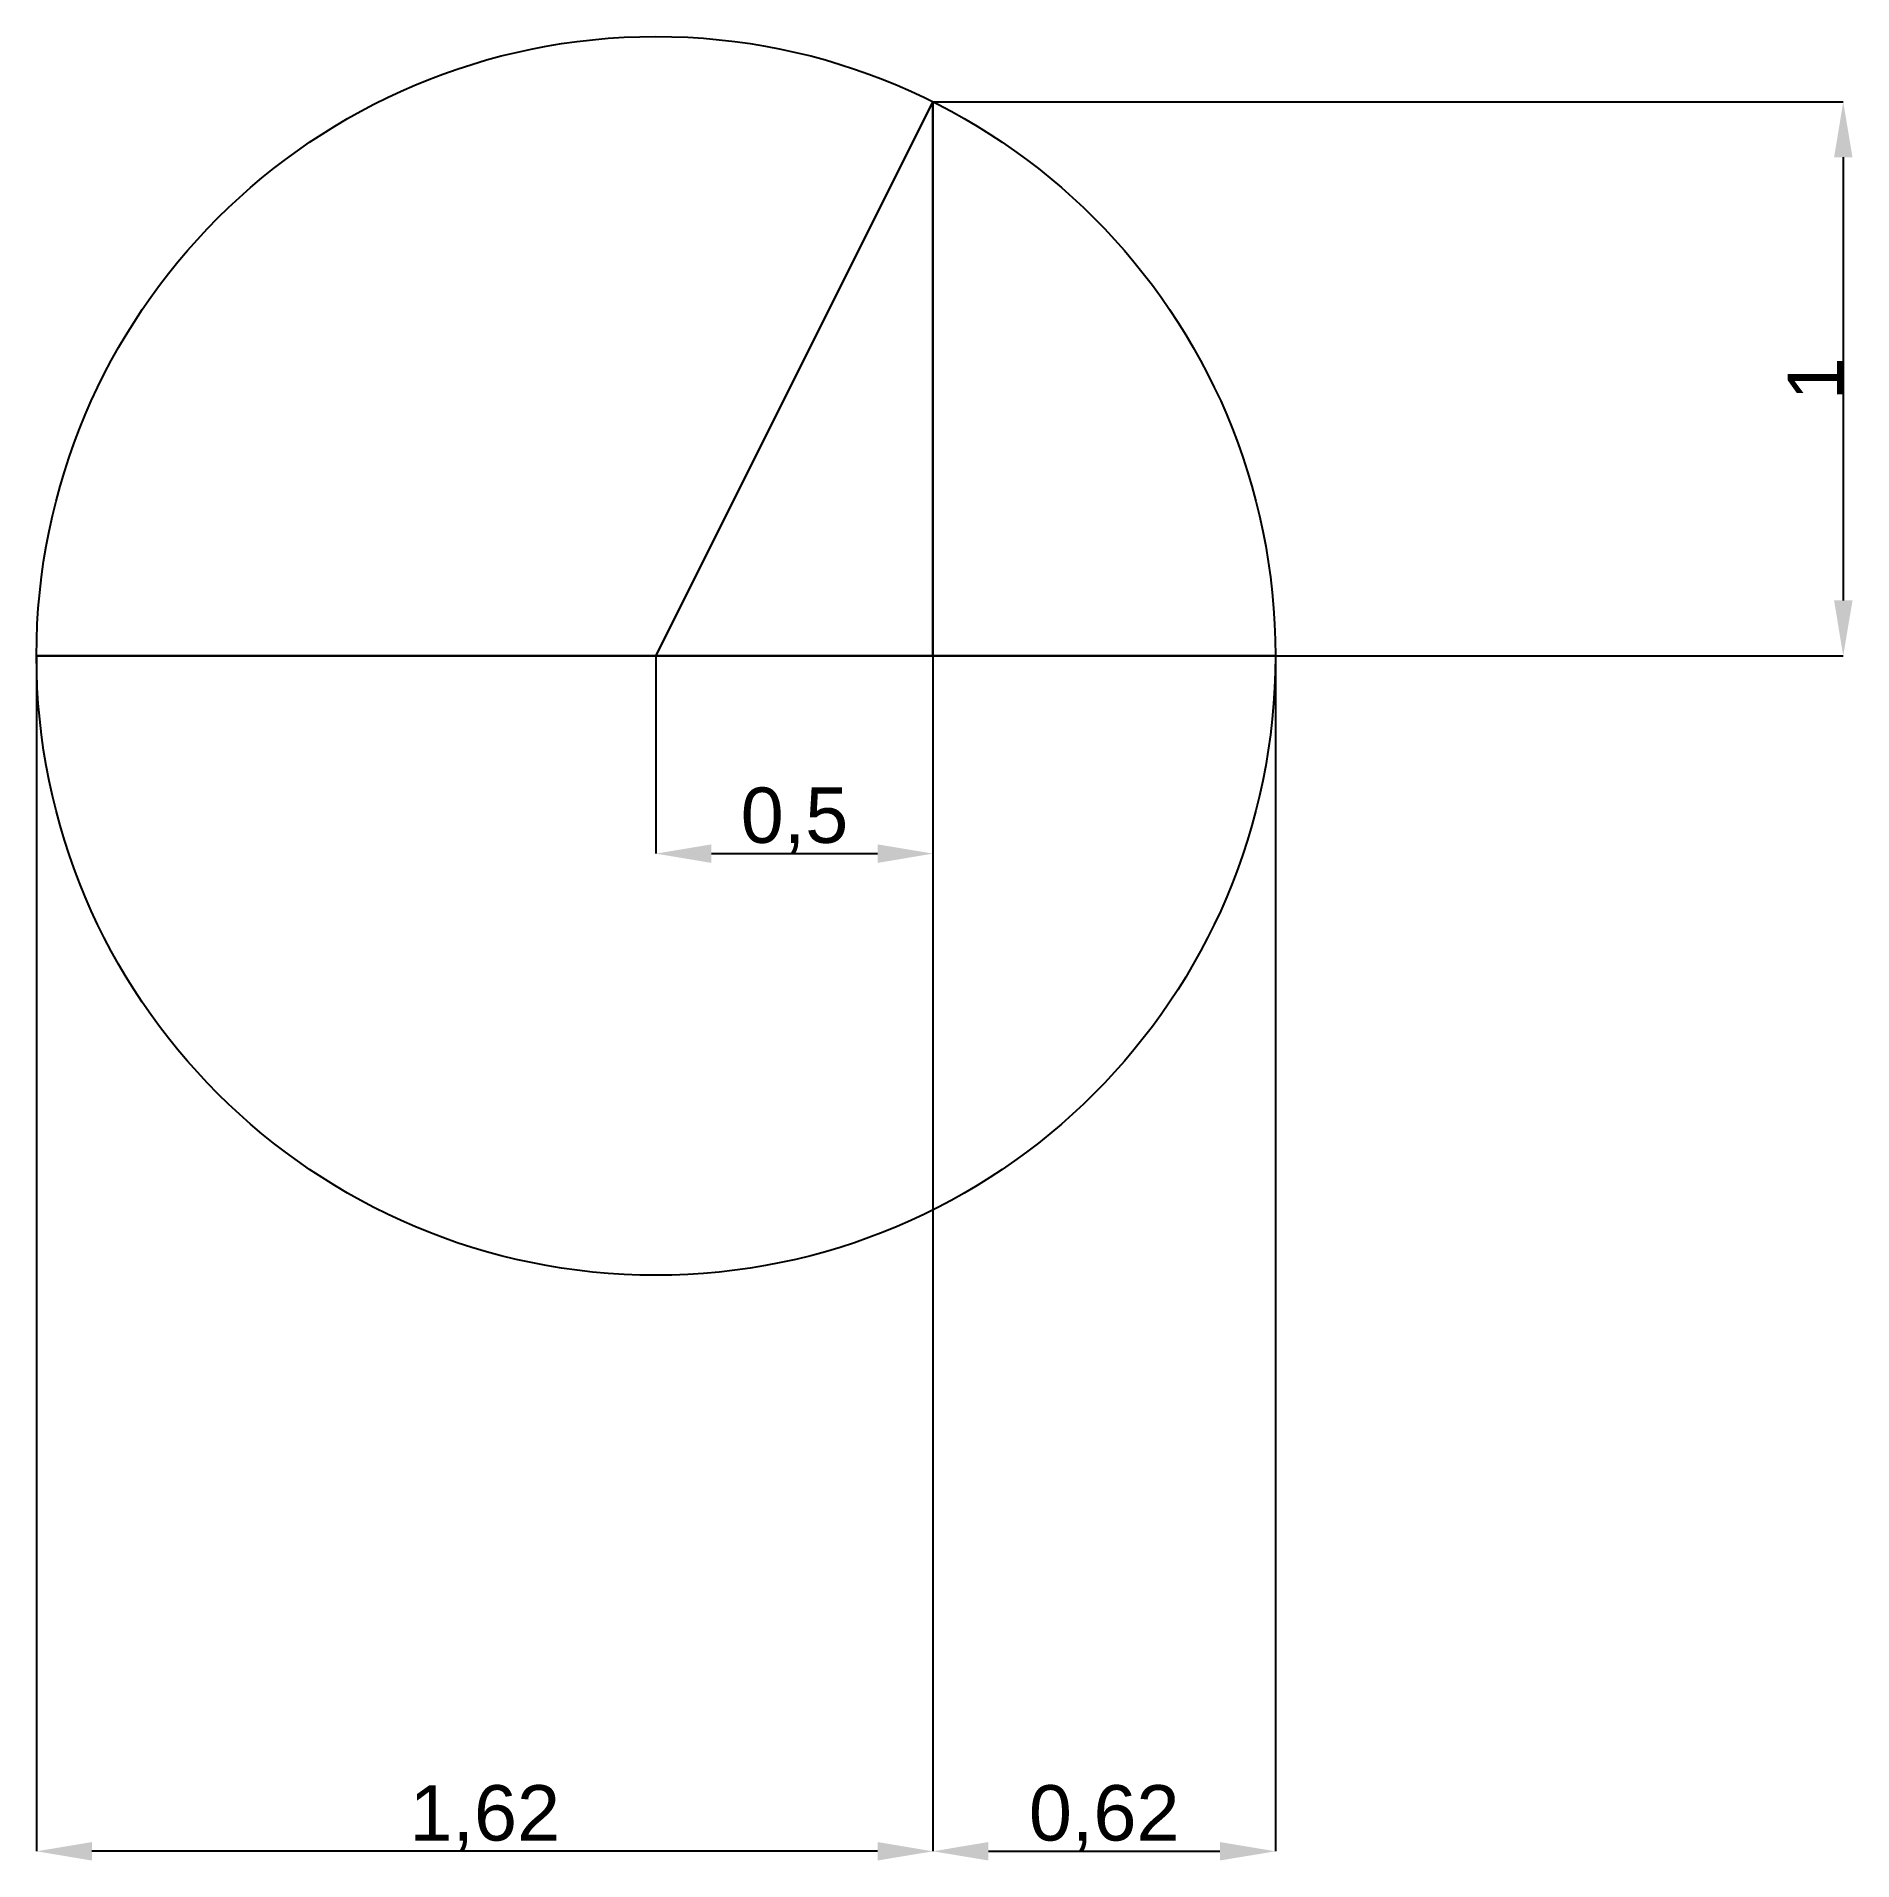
# Model space of a CAD drawing. Header units: millimetres. Extents: x 0.94 to 4.22, y 2.85 to 6.15.
import ezdxf

# ---------------------------------------------------------------- set-up
doc = ezdxf.new("R2010")
doc.units = ezdxf.units.MM
doc.layers.add('dimensions', color=2, linetype='Continuous')
doc.layers.add('lniie groasa', color=7, linetype='Continuous', lineweight=30)
doc.styles.get("Standard").update_dxf_attribs({"font": 'arial.ttf'})
doc.dimstyles.new('ISO-25', dxfattribs={"dimtxt": 0.1, "dimasz": 0.1, "dimexe": 0, "dimexo": 0, "dimgap": 0, "dimtad": 1, "dimtxsty": 'Standard', "dimcen": 2.5, "dimadec": 0, "dimazin": 0, "dimtfac": 1, "dimtmove": 0, "dimatfit": 3, "dimfxl": 1, "dimarcsym": 0})

# ---------------------------------------------------------------- blocks, each defined once
blk = doc.blocks.new('*D2')
at = {"layer": 'Defpoints', "color": 0, "transparency": 16777216}
for p in [(2.5566, 6.0273), (2.5566, 5.0273), (4.1995, 5.0273)]:
    blk.add_point(p, dxfattribs=at)
at = {"layer": 'dimensions', "color": 0, "lineweight": -2, "transparency": 16777216}
for p, q in [((2.5566, 6.0273), (4.1995, 6.0273)), ((4.1995, 5.9273), (4.1995, 5.1273)), ((2.5566, 5.0273), (4.1995, 5.0273))]:
    blk.add_line(p, q, dxfattribs=at)
at = {"layer": 'dimensions', "color": 0, "transparency": 16777216}
for points in [[(4.1829, 5.9273), (4.2162, 5.9273), (4.1995, 6.0273)], [(4.1829, 5.1273), (4.2162, 5.1273), (4.1995, 5.0273)]]:
    blk.add_solid(points, dxfattribs=at)
at = {"layer": 'dimensions', "color": 0, "transparency": 16777216, "insert": (4.1493, 5.5273), "char_height": 0.1, "attachment_point": 5, "rotation": 90}
blk.add_mtext('1', dxfattribs=at)
blk = doc.blocks.new('*D4')
at = {"layer": 'Defpoints', "color": 0, "transparency": 16777216}
for p in [(0.9385, 5.0273), (2.5566, 5.0273), (0.9385, 2.8694)]:
    blk.add_point(p, dxfattribs=at)
at = {"layer": 'dimensions', "color": 0, "lineweight": -2, "transparency": 16777216}
for p, q in [((0.9385, 5.0273), (0.9385, 2.8694)), ((2.5566, 5.0273), (2.5566, 2.8694)), ((2.4566, 2.8694), (1.0385, 2.8694))]:
    blk.add_line(p, q, dxfattribs=at)
at = {"layer": 'dimensions', "color": 0, "transparency": 16777216}
for points in [[(1.0385, 2.8861), (1.0385, 2.8528), (0.9385, 2.8694)], [(2.4566, 2.8861), (2.4566, 2.8528), (2.5566, 2.8694)]]:
    blk.add_solid(points, dxfattribs=at)
at = {"layer": 'dimensions', "color": 0, "transparency": 16777216, "insert": (1.7476, 2.9295), "char_height": 0.1, "attachment_point": 5}
blk.add_mtext('1,62', dxfattribs=at)
blk = doc.blocks.new('*D5')
at = {"layer": 'Defpoints', "color": 0, "transparency": 16777216}
for p in [(2.5566, 5.0273), (3.1746, 5.0273), (3.1746, 2.8694)]:
    blk.add_point(p, dxfattribs=at)
at = {"layer": 'dimensions', "color": 0, "lineweight": -2, "transparency": 16777216}
for p, q in [((2.5566, 5.0273), (2.5566, 2.8694)), ((3.1746, 5.0273), (3.1746, 2.8694)), ((2.6566, 2.8694), (3.0746, 2.8694))]:
    blk.add_line(p, q, dxfattribs=at)
at = {"layer": 'dimensions', "color": 0, "transparency": 16777216}
for points in [[(2.6566, 2.8861), (2.6566, 2.8528), (2.5566, 2.8694)], [(3.0746, 2.8861), (3.0746, 2.8528), (3.1746, 2.8694)]]:
    blk.add_solid(points, dxfattribs=at)
at = {"layer": 'dimensions', "color": 0, "transparency": 16777216, "insert": (2.8656, 2.9295), "char_height": 0.1, "attachment_point": 5}
blk.add_mtext('0,62', dxfattribs=at)
blk = doc.blocks.new('*D6')
at = {"layer": 'Defpoints', "color": 0, "transparency": 16777216}
for p in [(2.0566, 5.0273), (2.5566, 5.0273), (2.5566, 4.6703)]:
    blk.add_point(p, dxfattribs=at)
at = {"layer": 'dimensions', "color": 0, "lineweight": -2, "transparency": 16777216}
for p, q in [((2.0566, 5.0273), (2.0566, 4.6703)), ((2.5566, 5.0273), (2.5566, 4.6703)), ((2.1566, 4.6703), (2.4566, 4.6703))]:
    blk.add_line(p, q, dxfattribs=at)
at = {"layer": 'dimensions', "color": 0, "transparency": 16777216}
for points in [[(2.1566, 4.687), (2.1566, 4.6536), (2.0566, 4.6703)], [(2.4566, 4.687), (2.4566, 4.6536), (2.5566, 4.6703)]]:
    blk.add_solid(points, dxfattribs=at)
at = {"layer": 'dimensions', "color": 0, "transparency": 16777216, "insert": (2.3066, 4.7304), "char_height": 0.1, "attachment_point": 5}
blk.add_mtext('0,5', dxfattribs=at)

msp = doc.modelspace()

# ---------------------------------------------------------------- linework, layer by layer
msp.add_circle((2.0566, 5.0273), 1.118)
at = {"layer": 'lniie groasa'}
for p, q in [((2.5566, 6.0273), (2.0566, 5.0273)), ((2.5566, 5.0273), (2.5566, 6.0273)), ((2.5566, 5.0273), (3.1746, 5.0273))]:
    msp.add_line(p, q, dxfattribs=at)
msp.add_lwpolyline([(0.9385, 5.0273), (2.0566, 5.0273), (2.5566, 5.0273)], close=True, dxfattribs=at)

# ---------------------------------------------------------------- dimensions: what is measured, and where the dimension line sits
at = {"layer": 'dimensions'}
dim = msp.add_linear_dim(base=(4.1995, 5.0273), p1=(2.5566, 6.0273), p2=(2.5566, 5.0273), angle=90, dimstyle='ISO-25', dxfattribs=at)
dim.commit()
dim.dimension.update_dxf_attribs({"geometry": '*D2', "text_midpoint": (4.1493, 5.5273)})
for base, p1, p2, picture, middle in [((0.9385, 2.8694), (2.5566, 5.0273), (0.9385, 5.0273), '*D4', (1.7476, 2.9295)), ((2.5566, 4.6703), (2.0566, 5.0273), (2.5566, 5.0273), '*D6', (2.3066, 4.7304)), ((3.1746, 2.8694), (2.5566, 5.0273), (3.1746, 5.0273), '*D5', (2.8656, 2.9295))]:
    dim = msp.add_linear_dim(base=base, p1=p1, p2=p2, dimstyle='ISO-25', dxfattribs=at)
    dim.commit()
    dim.dimension.update_dxf_attribs({"geometry": picture, "text_midpoint": middle})

doc.saveas('drawing.dxf')
